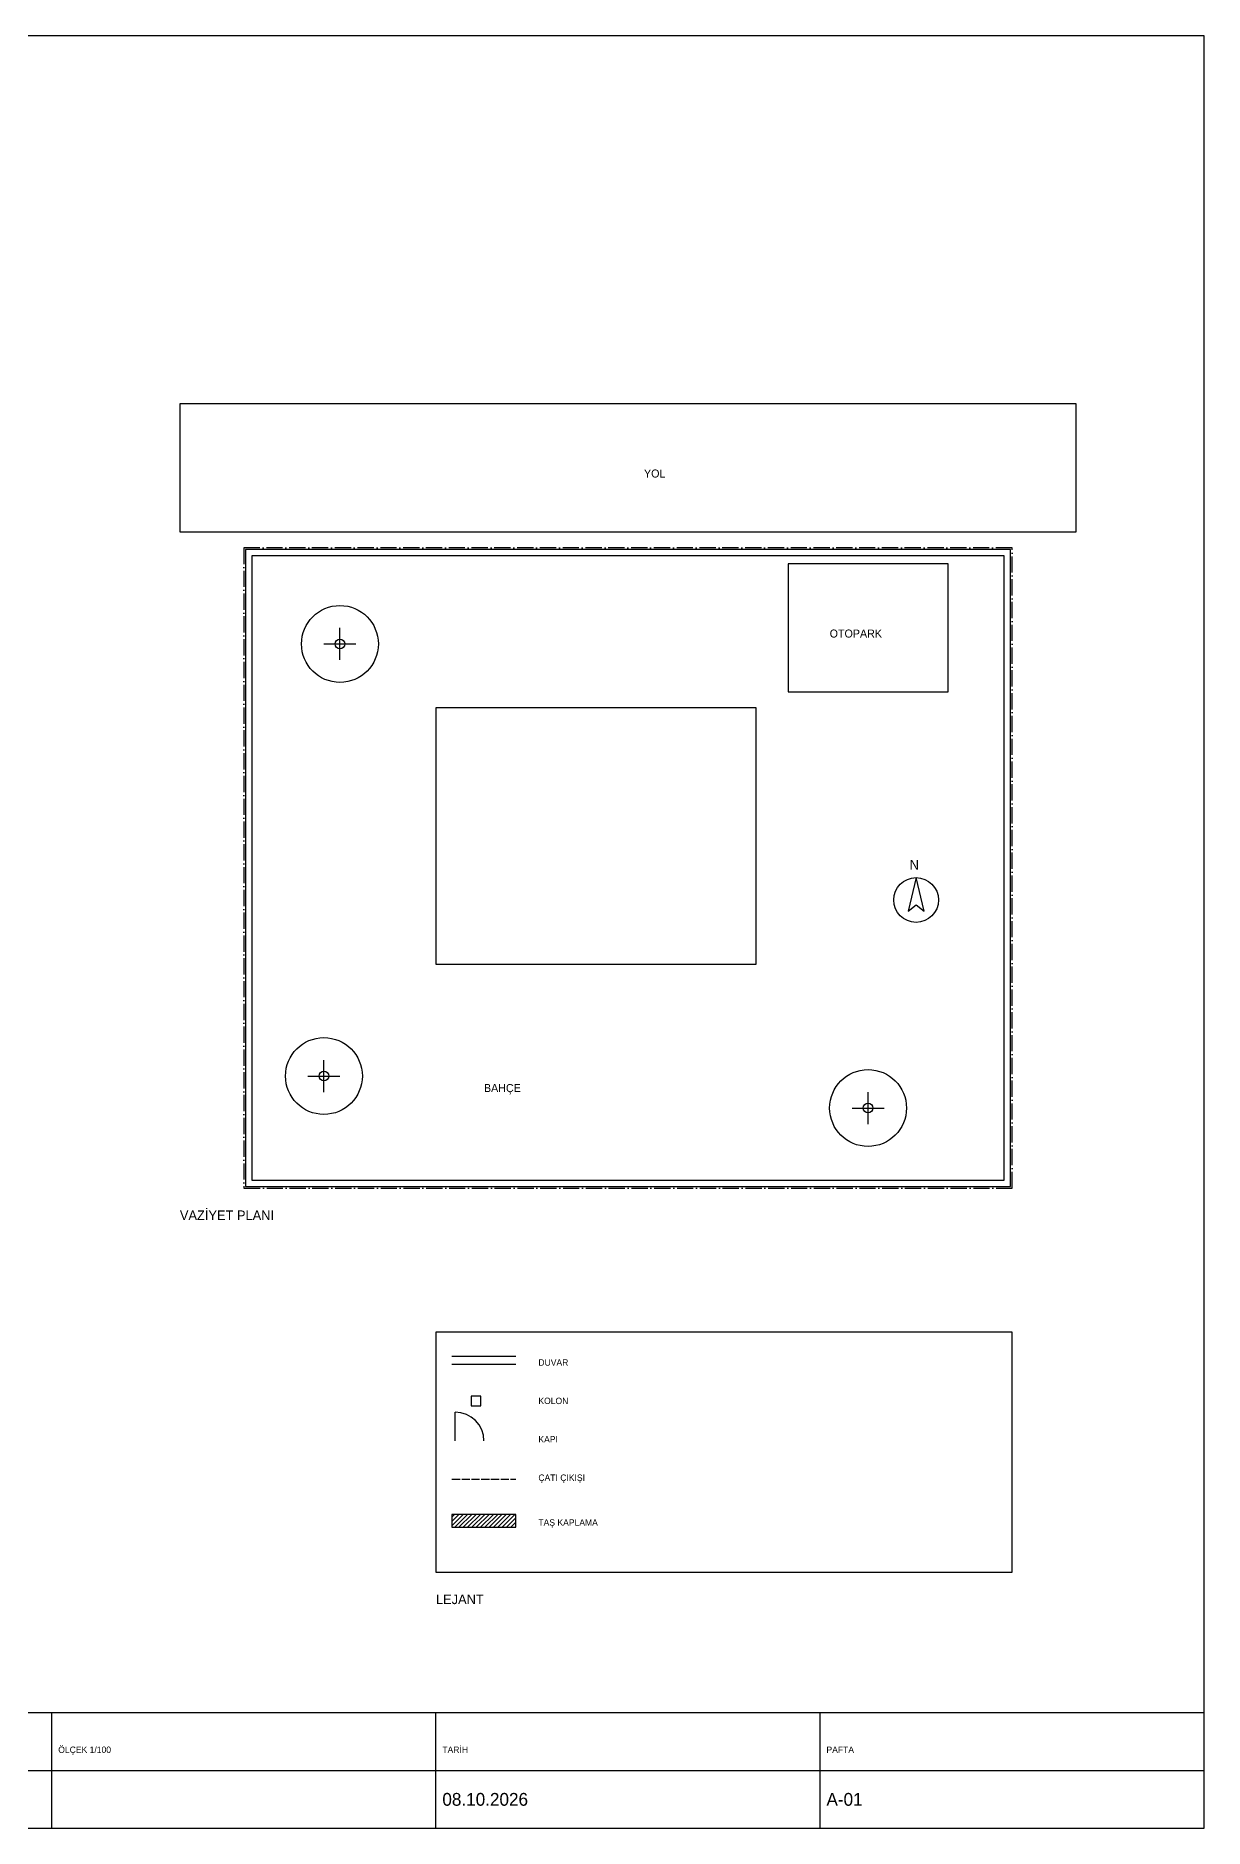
# Model space of a CAD drawing. Header units: centimetres. Extents: x -90000 to 11000, y 0 to 80400.
# Drawn here: x 7350 to 11000, y 0 to 5600 of the extents above; entities that cross this region are included whole.
import ezdxf

# ---------------------------------------------------------------- set-up
doc = ezdxf.new("R2010")
doc.units = ezdxf.units.CM
doc.header["$LTSCALE"] = 20
doc.linetypes.add('DASHDOT', pattern=[3.556, 2.54, -0.508, 0, -0.508])
doc.linetypes.add('DASHED', pattern=[1.524, 1.27, -0.254])
for name, color, linetype in [('A_Antet', 7, 'Continuous'), ('A_Cerceve', 7, 'Continuous'), ('A_Lejant', 7, 'Continuous'), ('A_Yazi', 7, 'Continuous'), ('V_Agac', 3, 'Continuous'), ('V_Bina', 7, 'Continuous'), ('V_Kuzey', 7, 'Continuous'), ('V_Parsel', 1, 'Continuous'), ('V_Sinir_Duv', 7, 'Continuous'), ('V_Yol', 8, 'Continuous')]:
    doc.layers.add(name, color=color, linetype=linetype)

# ---------------------------------------------------------------- blocks, each defined once
blk = doc.blocks.new('AGAC')
for p, q in [((-50, 0), (50, 0)), ((0, -50), (0, 50))]:
    blk.add_line(p, q)
for radius in [120, 15]:
    blk.add_circle((0, 0), radius)
blk = doc.blocks.new('KUZEY')
blk.add_lwpolyline([(0, 70), (-25, -35), (0, -15), (25, -35)], close=True)
blk.add_circle((0, 0), 70)

msp = doc.modelspace()

# ---------------------------------------------------------------- hatches: boundary and pattern name
at = {"layer": 'A_Lejant'}
h = msp.add_hatch(dxfattribs=at)
h.set_pattern_fill('ANSI31', scale=3)
h.paths.add_polyline_path([(8650, 940), (8850, 940), (8850, 980), (8650, 980)])

# ---------------------------------------------------------------- linework, layer by layer
at = {"layer": 'A_Antet'}
for p, q in [((7400, 0), (7400, 360)), ((8600, 0), (8600, 360)), ((9800, 0), (9800, 360)), ((5000, 180), (11000, 180))]:
    msp.add_line(p, q, dxfattribs=at)
msp.add_lwpolyline([(5000, 0), (11000, 0), (11000, 360), (5000, 360)], close=True, dxfattribs=at)
at = {"layer": 'A_Cerceve'}
msp.add_lwpolyline([(0, 0), (11000, 0), (11000, 5600), (0, 5600)], close=True, dxfattribs=at)
at = {"layer": 'A_Lejant'}
for p, q in [((8650, 1475), (8850, 1475)), ((8650, 1450), (8850, 1450)), ((8660, 1210), (8660, 1300))]:
    msp.add_line(p, q, dxfattribs=at)
at = {"layer": 'A_Lejant', "linetype": 'DASHED'}
msp.add_line((8650, 1090), (8850, 1090), dxfattribs=at)
at = {"layer": 'A_Lejant'}
for points in [[(8600, 800), (10400, 800), (10400, 1550), (8600, 1550)], [(8710, 1320), (8740, 1320), (8740, 1350), (8710, 1350)], [(8650, 940), (8850, 940), (8850, 980), (8650, 980)]]:
    msp.add_lwpolyline(points, close=True, dxfattribs=at)
msp.add_arc((8660, 1210), 90, 0, 90, dxfattribs=at)
at = {"layer": 'V_Bina'}
msp.add_lwpolyline([(8600, 2700), (9600, 2700), (9600, 3500), (8600, 3500)], close=True, dxfattribs=at)
at = {"layer": 'V_Parsel', "linetype": 'DASHDOT'}
msp.add_lwpolyline([(8000, 2000), (10400, 2000), (10400, 4000), (8000, 4000)], close=True, dxfattribs=at)
at = {"layer": 'V_Sinir_Duv'}
for points in [[(8005, 2005), (10395, 2005), (10395, 3995), (8005, 3995)], [(8025, 2025), (10375, 2025), (10375, 3975), (8025, 3975)]]:
    msp.add_lwpolyline(points, close=True, dxfattribs=at)
at = {"layer": 'V_Yol'}
for points in [[(7800, 4050), (10600, 4050), (10600, 4450), (7800, 4450)], [(9700, 3550), (10200, 3550), (10200, 3950), (9700, 3950)]]:
    msp.add_lwpolyline(points, close=True, dxfattribs=at)

# ---------------------------------------------------------------- block references
at = {"layer": 'V_Agac'}
for p in [(8300, 3700), (8250, 2350), (9950, 2250)]:
    msp.add_blockref('AGAC', p, dxfattribs=at)
at = {"layer": 'V_Kuzey'}
msp.add_blockref('KUZEY', (10100, 2900), dxfattribs=at)

# ---------------------------------------------------------------- texts
at = {"layer": 'A_Yazi'}
for s, height, p in [('YOL', 25, (9250, 4220)), ('OTOPARK', 25, (9830, 3720)), ('N', 30, (10080, 2995)), ('BAHÇE', 25, (8750, 2300)), ('VAZİYET PLANI', 30, (7800, 1900)), ('DUVAR', 20, (8920, 1445)), ('KOLON', 20, (8920, 1325)), ('KAPI', 20, (8920, 1205)), ('ÇATI ÇIKIŞI', 20, (8920, 1085)), ('TAŞ KAPLAMA', 20, (8920, 945)), ('LEJANT', 30, (8600, 700)), ('ÖLÇEK 1/100', 20, (7420, 235)), ('TARİH', 20, (8620, 235)), ('PAFTA', 20, (9820, 235)), ('08.10.2026', 40, (8620, 70)), ('A-01', 40, (9820, 70))]:
    msp.add_text(s, height=height, dxfattribs=at).set_placement(p)

doc.saveas('drawing.dxf')
